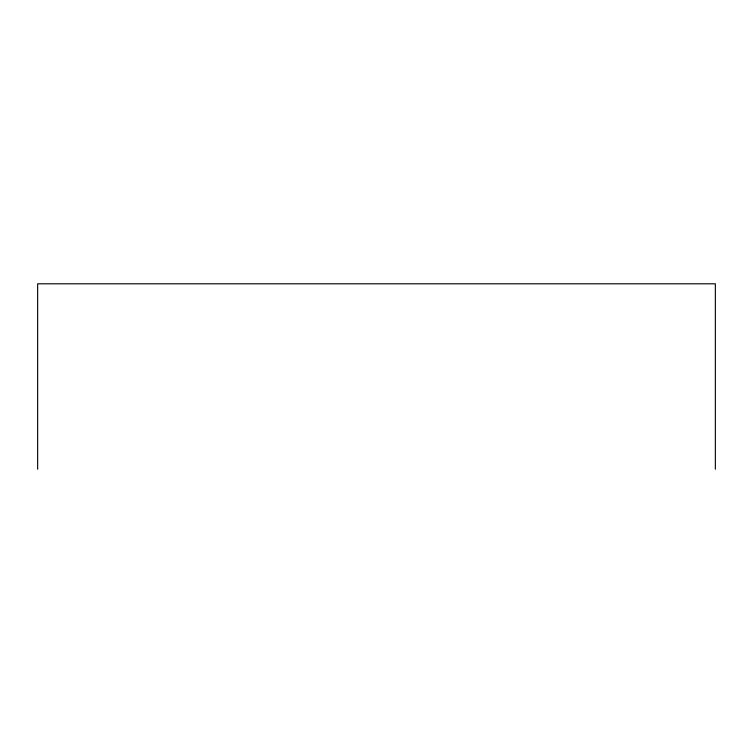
<?xml version="1.0" encoding="UTF-8"?>
<svg xmlns="http://www.w3.org/2000/svg" width="753" height="753" viewBox="0 0 753 753"><rect width="100%" height="100%" fill="white"/><g stroke="black" fill="none" stroke-linecap="round" stroke-linejoin="round"><path stroke-width="1.13" d="M715.35 469.204L715.35 283.796L37.65 283.796L37.65 469.204"/></g></svg>
